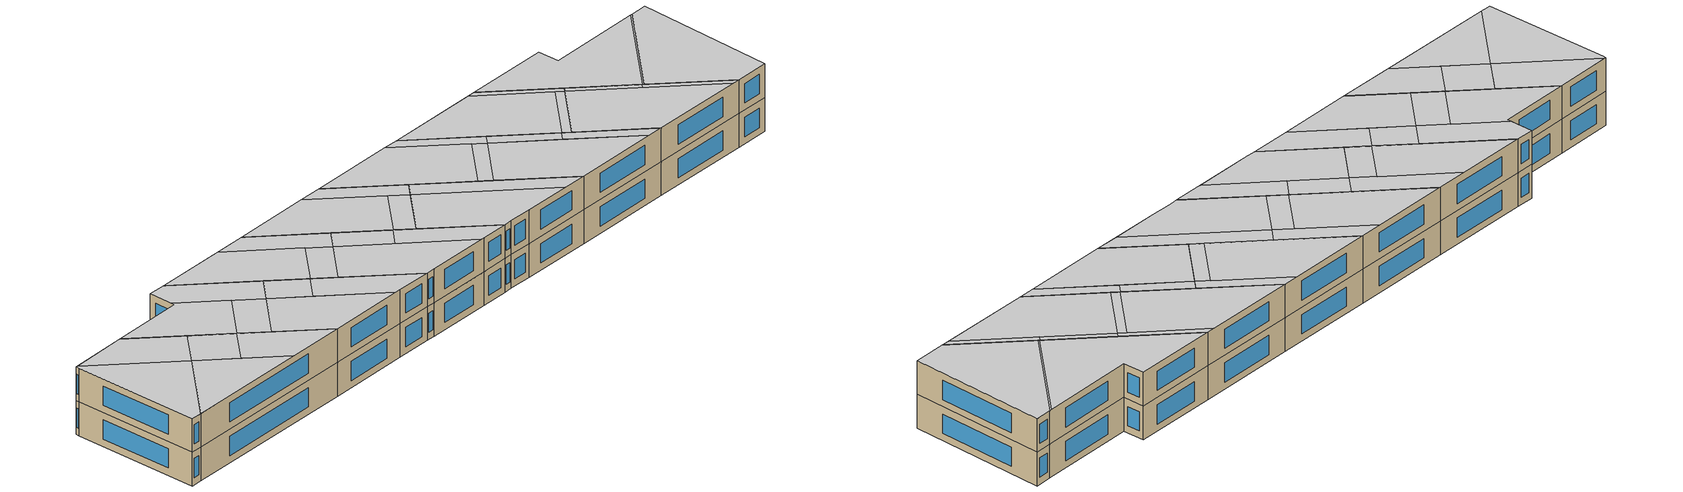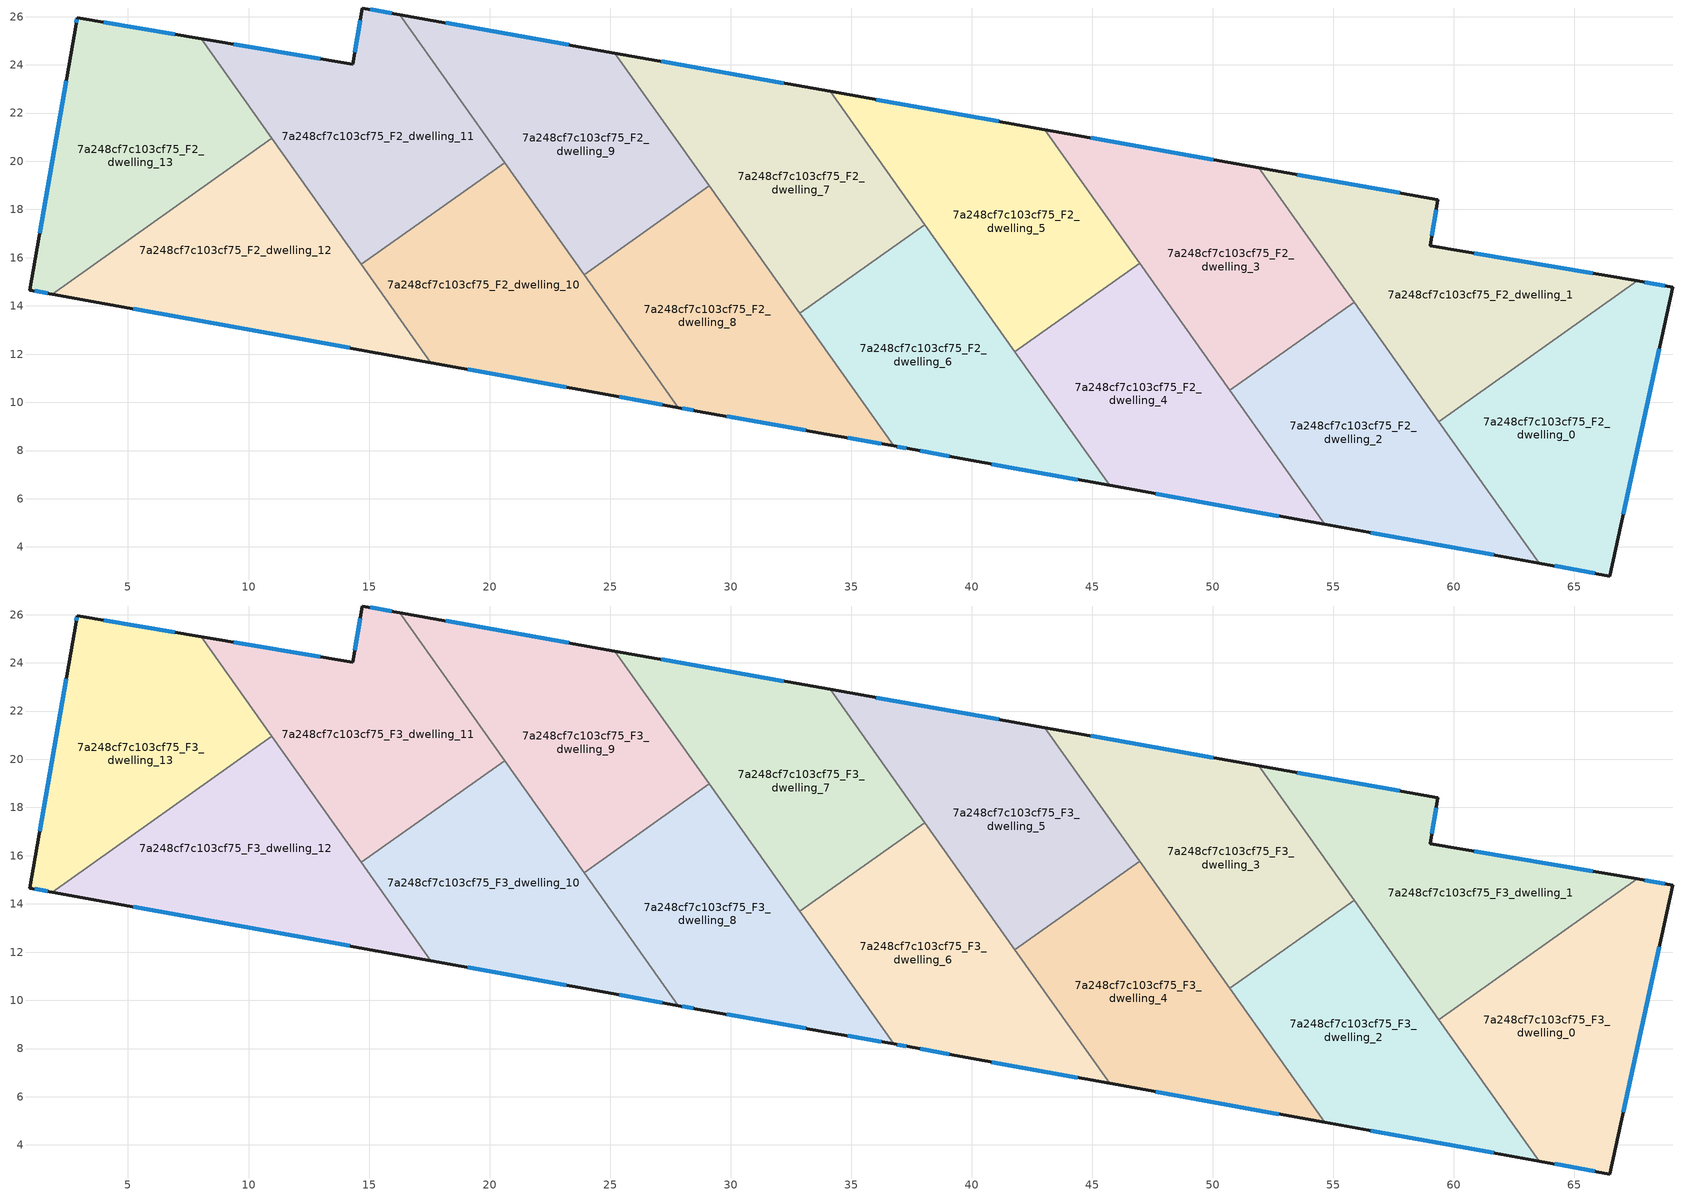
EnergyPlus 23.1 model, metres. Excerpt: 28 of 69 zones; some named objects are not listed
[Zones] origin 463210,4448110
7a248cf7c103cf75_F2_dwelling_0
 floor to 7a248cf7c103cf75_F1_dwelling_0 (EU_floor_Construction): 69.07,14.78 66.47,2.8 63.55,3.33 59.38,9.2 67.6,15.03 z6
 wall outside (EU_wall_Construction): 63.55,3.33 66.47,2.8 69.07,14.78 67.6,15.03 z6:9
 wall to 7a248cf7c103cf75_F2_dwelling_1 (EU_wall_Construction): 67.6,15.03 59.38,9.2 z6:9
 wall to 7a248cf7c103cf75_F2_dwelling_2 (EU_wall_Construction): 59.38,9.2 63.55,3.33 z6:9
 window (EU_Window_Construction): 68.75,14.84 67.91,14.98 / 67.03,5.36 68.51,12.22 / 64.18,3.21 65.85,2.91 z6.64:8.36
7a248cf7c103cf75_F2_dwelling_1
 floor to 7a248cf7c103cf75_F1_dwelling_1 (EU_floor_Construction): 67.6,15.03 59.38,9.2 51.91,19.73 59.34,18.4 59.01,16.5 z6
 wall outside (EU_wall_Construction): 67.6,15.03 59.01,16.5 59.34,18.4 51.91,19.73 z6:9
 wall to 7a248cf7c103cf75_F2_dwelling_3 (EU_wall_Construction): 51.91,19.73 55.87,14.16 z6:9
 wall to 7a248cf7c103cf75_F2_dwelling_2 (EU_wall_Construction): 55.87,14.16 59.38,9.2 z6:9
 window (EU_Window_Construction): 59.08,16.91 59.27,18 / 65.76,15.35 60.85,16.18 / 57.75,18.69 53.5,19.44 z6.64:8.36
7a248cf7c103cf75_F2_dwelling_10
 floor to 7a248cf7c103cf75_F1_dwelling_10 (EU_floor_Construction): 20.62,19.94 27.83,9.79 24.7,10.36 17.56,11.65 14.67,15.72 z6
 wall outside (EU_wall_Construction): 17.56,11.65 24.7,10.36 27.83,9.79 z6:9
 wall to 7a248cf7c103cf75_F2_dwelling_11 (EU_wall_Construction): 20.62,19.94 14.67,15.72 z6:9
 wall to 7a248cf7c103cf75_F2_dwelling_8 (EU_wall_Construction): 27.83,9.79 23.92,15.29 z6:9
 wall to 7a248cf7c103cf75_F2_dwelling_12 (EU_wall_Construction): 14.67,15.72 17.56,11.65 z6:9
 wall to 7a248cf7c103cf75_F2_dwelling_9 (EU_wall_Construction): 23.92,15.29 20.62,19.94 z6:9
 window (EU_Window_Construction): 25.37,10.24 27.16,9.91 / 19.09,11.37 23.17,10.64 z6.64:8.36
7a248cf7c103cf75_F2_dwelling_11
 floor to 7a248cf7c103cf75_F1_dwelling_11 (EU_floor_Construction): 16.27,26.08 20.62,19.94 14.67,15.72 8.04,25.08 14.32,24.02 14.72,26.36 z6
 wall outside (EU_wall_Construction): 16.27,26.08 14.72,26.36 14.32,24.02 8.04,25.08 z6:9
 wall to 7a248cf7c103cf75_F2_dwelling_9 (EU_wall_Construction): 20.62,19.94 16.27,26.08 z6:9
 wall to 7a248cf7c103cf75_F2_dwelling_13 (EU_wall_Construction): 8.04,25.08 10.97,20.95 z6:9
 wall to 7a248cf7c103cf75_F2_dwelling_12 (EU_wall_Construction): 10.97,20.95 14.67,15.72 z6:9
 window (EU_Window_Construction): 14.64,25.86 14.41,24.52 / 15.94,26.14 15.05,26.3 / 12.97,24.25 9.38,24.85 z6.64:8.36
7a248cf7c103cf75_F2_dwelling_12
 floor to 7a248cf7c103cf75_F1_dwelling_12 (EU_floor_Construction): 10.97,20.95 17.56,11.65 1.86,14.49 z6
 wall outside (EU_wall_Construction): 1.86,14.49 17.56,11.65 z6:9
 wall to 7a248cf7c103cf75_F2_dwelling_13 (EU_wall_Construction): 10.97,20.95 1.86,14.49 z6:9
 window (EU_Window_Construction): 5.23,13.88 14.2,12.26 z6.64:8.36
7a248cf7c103cf75_F2_dwelling_13
 floor to 7a248cf7c103cf75_F1_dwelling_13 (EU_floor_Construction): 8.04,25.08 10.97,20.95 1.86,14.49 0.93,14.66 2.84,25.7 2.89,25.95 z6
 wall outside (EU_wall_Construction): 8.04,25.08 2.89,25.95 2.84,25.7 0.93,14.66 1.86,14.49 z6:9
 window (EU_Window_Construction): 1.13,14.62 1.66,14.53 / 2.44,23.33 1.34,17.02 / 2.88,25.9 2.85,25.75 / 6.93,25.27 3.99,25.76 z6.64:8.36
7a248cf7c103cf75_F2_dwelling_2
 floor to 7a248cf7c103cf75_F1_dwelling_2 (EU_floor_Construction): 55.87,14.16 63.55,3.33 54.64,4.94 50.7,10.49 z6
 wall outside (EU_wall_Construction): 54.64,4.94 63.55,3.33 z6:9
 wall to 7a248cf7c103cf75_F2_dwelling_3 (EU_wall_Construction): 55.87,14.16 50.7,10.49 z6:9
 wall to 7a248cf7c103cf75_F2_dwelling_4 (EU_wall_Construction): 50.7,10.49 54.64,4.94 z6:9
 window (EU_Window_Construction): 56.55,4.59 61.64,3.67 z6.64:8.36
7a248cf7c103cf75_F2_dwelling_3
 floor to 7a248cf7c103cf75_F1_dwelling_3 (EU_floor_Construction): 51.91,19.73 55.87,14.16 50.7,10.49 43.03,21.31 z6
 wall outside (EU_wall_Construction): 51.91,19.73 43.03,21.31 z6:9
 wall to 7a248cf7c103cf75_F2_dwelling_5 (EU_wall_Construction): 43.03,21.31 46.96,15.76 z6:9
 wall to 7a248cf7c103cf75_F2_dwelling_4 (EU_wall_Construction): 46.96,15.76 50.7,10.49 z6:9
 window (EU_Window_Construction): 50.01,20.07 44.93,20.97 z6.64:8.36
7a248cf7c103cf75_F2_dwelling_4
 floor to 7a248cf7c103cf75_F1_dwelling_4 (EU_floor_Construction): 46.96,15.76 54.64,4.94 45.72,6.55 41.79,12.09 z6
 wall outside (EU_wall_Construction): 45.72,6.55 54.64,4.94 z6:9
 wall to 7a248cf7c103cf75_F2_dwelling_5 (EU_wall_Construction): 46.96,15.76 41.79,12.09 z6:9
 wall to 7a248cf7c103cf75_F2_dwelling_6 (EU_wall_Construction): 41.79,12.09 45.72,6.55 z6:9
 window (EU_Window_Construction): 47.63,6.21 52.73,5.29 z6.64:8.36
7a248cf7c103cf75_F2_dwelling_5
 floor to 7a248cf7c103cf75_F1_dwelling_5 (EU_floor_Construction): 43.03,21.31 46.96,15.76 41.79,12.09 34.12,22.9 z6
 wall outside (EU_wall_Construction): 43.03,21.31 34.12,22.9 z6:9
 wall to 7a248cf7c103cf75_F2_dwelling_7 (EU_wall_Construction): 34.12,22.9 38.04,17.37 z6:9
 wall to 7a248cf7c103cf75_F2_dwelling_6 (EU_wall_Construction): 38.04,17.37 41.79,12.09 z6:9
 window (EU_Window_Construction): 41.12,21.65 36.03,22.56 z6.64:8.36
7a248cf7c103cf75_F2_dwelling_6
 floor to 7a248cf7c103cf75_F1_dwelling_6 (EU_floor_Construction): 38.04,17.37 45.72,6.55 39.51,7.68 37.42,8.08 36.76,8.19 32.86,13.69 z6
 wall outside (EU_wall_Construction): 36.76,8.19 37.42,8.08 39.51,7.68 45.72,6.55 z6:9
 wall to 7a248cf7c103cf75_F2_dwelling_7 (EU_wall_Construction): 38.04,17.37 32.86,13.69 z6:9
 wall to 7a248cf7c103cf75_F2_dwelling_8 (EU_wall_Construction): 32.86,13.69 36.76,8.19 z6:9
 window (EU_Window_Construction): 40.84,7.44 44.39,6.8 / 37.87,7.99 39.06,7.76 / 36.9,8.17 37.28,8.1 z6.64:8.36
7a248cf7c103cf75_F2_dwelling_7
 floor to 7a248cf7c103cf75_F1_dwelling_7 (EU_floor_Construction): 34.12,22.9 38.04,17.37 32.86,13.69 25.2,24.49 z6
 wall outside (EU_wall_Construction): 34.12,22.9 25.2,24.49 z6:9
 wall to 7a248cf7c103cf75_F2_dwelling_9 (EU_wall_Construction): 25.2,24.49 29.11,18.98 z6:9
 wall to 7a248cf7c103cf75_F2_dwelling_8 (EU_wall_Construction): 29.11,18.97 32.86,13.69 z6:9
 window (EU_Window_Construction): 32.21,23.24 27.11,24.15 z6.64:8.36
7a248cf7c103cf75_F2_dwelling_8
 floor to 7a248cf7c103cf75_F1_dwelling_8 (EU_floor_Construction): 29.11,18.97 36.76,8.19 34.34,8.61 28.61,9.64 27.83,9.79 23.92,15.29 z6
 wall outside (EU_wall_Construction): 27.83,9.79 28.61,9.64 34.34,8.61 36.76,8.19 z6:9
 wall to 7a248cf7c103cf75_F2_dwelling_9 (EU_wall_Construction): 29.11,18.97 23.92,15.29 z6:9
 window (EU_Window_Construction): 34.86,8.52 36.24,8.28 / 29.84,9.42 33.11,8.83 / 28,9.75 28.45,9.67 z6.64:8.36
7a248cf7c103cf75_F2_dwelling_9
 floor to 7a248cf7c103cf75_F1_dwelling_9 (EU_floor_Construction): 25.2,24.49 29.11,18.97 23.92,15.29 16.27,26.08 z6
 wall outside (EU_wall_Construction): 25.2,24.49 16.27,26.08 z6:9
 window (EU_Window_Construction): 23.29,24.83 18.18,25.74 z6.64:8.36
7a248cf7c103cf75_F3_dwelling_0
 floor to 7a248cf7c103cf75_F2_dwelling_0 (EU_floor_Construction): 69.07,14.78 66.47,2.8 63.55,3.33 59.38,9.2 67.6,15.03 z9
 wall outside (EU_wall_Construction): 63.55,3.33 66.47,2.8 69.07,14.78 67.6,15.03 z9:12
 wall to 7a248cf7c103cf75_F3_dwelling_1 (EU_wall_Construction): 67.6,15.03 59.38,9.2 z9:12
 wall to 7a248cf7c103cf75_F3_dwelling_2 (EU_wall_Construction): 59.38,9.2 63.55,3.33 z9:12
 window (EU_Window_Construction): 68.75,14.84 67.91,14.98 / 67.03,5.36 68.51,12.22 / 64.18,3.21 65.85,2.91 z9.64:11.36
 ceiling to 7a248cf7c103cf75_F4_dwelling_0 (EU_floor_Construction): 66.47,2.8 69.07,14.78 67.6,15.03 59.38,9.2 63.55,3.33 z12
7a248cf7c103cf75_F3_dwelling_1
 floor to 7a248cf7c103cf75_F2_dwelling_1 (EU_floor_Construction): 67.6,15.03 59.38,9.2 51.91,19.73 59.34,18.4 59.01,16.5 z9
 wall outside (EU_wall_Construction): 67.6,15.03 59.01,16.5 59.34,18.4 51.91,19.73 z9:12
 wall to 7a248cf7c103cf75_F3_dwelling_3 (EU_wall_Construction): 51.91,19.73 55.87,14.16 z9:12
 wall to 7a248cf7c103cf75_F3_dwelling_2 (EU_wall_Construction): 55.87,14.16 59.38,9.2 z9:12
 window (EU_Window_Construction): 59.08,16.91 59.27,18 / 65.76,15.35 60.85,16.18 / 57.75,18.69 53.5,19.44 z9.64:11.36
 ceiling to 7a248cf7c103cf75_F4_dwelling_1 (EU_floor_Construction): 67.4,15.07 59.01,16.5 59.34,18.4 51.91,19.73 59.3,9.32 z12
 ceiling to 7a248cf7c103cf75_F4_dwelling_0 (EU_floor_Construction): 67.6,15.03 67.4,15.07 59.3,9.32 59.38,9.2 z12
7a248cf7c103cf75_F3_dwelling_10
 floor to 7a248cf7c103cf75_F2_dwelling_10 (EU_floor_Construction): 20.62,19.94 27.83,9.79 24.7,10.36 17.56,11.65 14.67,15.72 z9
 wall outside (EU_wall_Construction): 17.56,11.65 24.7,10.36 27.83,9.79 z9:12
 wall to 7a248cf7c103cf75_F3_dwelling_11 (EU_wall_Construction): 20.62,19.94 14.67,15.72 z9:12
 wall to 7a248cf7c103cf75_F3_dwelling_8 (EU_wall_Construction): 27.83,9.79 23.92,15.29 z9:12
 wall to 7a248cf7c103cf75_F3_dwelling_12 (EU_wall_Construction): 14.67,15.72 17.56,11.65 z9:12
 wall to 7a248cf7c103cf75_F3_dwelling_9 (EU_wall_Construction): 23.92,15.29 20.62,19.94 z9:12
 window (EU_Window_Construction): 25.37,10.24 27.16,9.91 / 19.09,11.37 23.17,10.64 z9.64:11.36
 ceiling to 7a248cf7c103cf75_F4_dwelling_10 (EU_floor_Construction): 24.22,10.45 18.54,18.46 14.67,15.72 17.56,11.65 z12
 ceiling to 7a248cf7c103cf75_F4_dwelling_8 (EU_floor_Construction): 27.83,9.79 22.68,17.04 20.6,15.56 24.22,10.45 24.7,10.36 z12
 ceiling to 7a248cf7c103cf75_F4_dwelling_9 (EU_floor_Construction): 22.68,17.04 20.62,19.94 18.54,18.46 20.6,15.56 z12
7a248cf7c103cf75_F3_dwelling_11
 floor to 7a248cf7c103cf75_F2_dwelling_11 (EU_floor_Construction): 16.27,26.08 20.62,19.94 14.67,15.72 8.04,25.08 14.32,24.02 14.72,26.36 z9
 wall outside (EU_wall_Construction): 16.27,26.08 14.72,26.36 14.32,24.02 8.04,25.08 z9:12
 wall to 7a248cf7c103cf75_F3_dwelling_9 (EU_wall_Construction): 20.62,19.94 16.27,26.08 z9:12
 wall to 7a248cf7c103cf75_F3_dwelling_13 (EU_wall_Construction): 8.04,25.08 10.97,20.95 z9:12
 wall to 7a248cf7c103cf75_F3_dwelling_12 (EU_wall_Construction): 10.97,20.95 14.67,15.72 z9:12
 window (EU_Window_Construction): 14.64,25.86 14.41,24.52 / 15.94,26.14 15.05,26.3 / 12.97,24.25 9.38,24.85 z9.64:11.36
 ceiling to 7a248cf7c103cf75_F4_dwelling_11 (EU_floor_Construction): 17,20.63 14.37,24.33 14.32,24.02 8.04,25.08 13.14,17.89 z12
 ceiling to 7a248cf7c103cf75_F4_dwelling_9 (EU_floor_Construction): 20.62,19.94 16.27,26.08 14.72,26.36 14.37,24.33 18.54,18.46 z12
 ceiling to 7a248cf7c103cf75_F4_dwelling_10 (EU_floor_Construction): 18.54,18.46 17,20.63 13.14,17.89 14.67,15.72 z12
7a248cf7c103cf75_F3_dwelling_12
 floor to 7a248cf7c103cf75_F2_dwelling_12 (EU_floor_Construction): 10.97,20.95 17.56,11.65 1.86,14.49 z9
 wall outside (EU_wall_Construction): 1.86,14.49 17.56,11.65 z9:12
 wall to 7a248cf7c103cf75_F3_dwelling_13 (EU_wall_Construction): 10.97,20.95 1.86,14.49 z9:12
 window (EU_Window_Construction): 5.23,13.88 14.2,12.26 z9.64:11.36
 ceiling to 7a248cf7c103cf75_F4_dwelling_10 (EU_floor_Construction): 17.56,11.65 13.14,17.89 10.22,15.82 12.53,12.56 z12
 ceiling to 7a248cf7c103cf75_F4_dwelling_11 (EU_floor_Construction): 13.14,17.89 10.97,20.95 8.05,18.88 10.22,15.82 z12
 ceiling adiabatic (EU_roof_Construction): 12.53,12.56 8.05,18.88 1.86,14.49 z12
7a248cf7c103cf75_F3_dwelling_13
 floor to 7a248cf7c103cf75_F2_dwelling_13 (EU_floor_Construction): 8.04,25.08 10.97,20.95 1.86,14.49 0.93,14.66 2.84,25.7 2.89,25.95 z9
 wall outside (EU_wall_Construction): 8.04,25.08 2.89,25.95 2.84,25.7 0.93,14.66 1.86,14.49 z9:12
 window (EU_Window_Construction): 1.13,14.62 1.66,14.53 / 2.44,23.33 1.34,17.02 / 2.88,25.9 2.85,25.75 / 6.93,25.27 3.99,25.76 z9.64:11.36
 ceiling to 7a248cf7c103cf75_F4_dwelling_12 (EU_floor_Construction): 8.05,18.88 3.06,25.92 2.89,25.95 2.84,25.7 0.93,14.66 1.86,14.49 z12
 ceiling to 7a248cf7c103cf75_F4_dwelling_11 (EU_floor_Construction): 10.97,20.95 8.04,25.08 3.06,25.92 8.05,18.88 z12
7a248cf7c103cf75_F3_dwelling_2
 floor to 7a248cf7c103cf75_F2_dwelling_2 (EU_floor_Construction): 55.87,14.16 63.55,3.33 54.64,4.94 50.7,10.49 z9
 wall outside (EU_wall_Construction): 54.64,4.94 63.55,3.33 z9:12
 wall to 7a248cf7c103cf75_F3_dwelling_3 (EU_wall_Construction): 55.87,14.16 50.7,10.49 z9:12
 wall to 7a248cf7c103cf75_F3_dwelling_4 (EU_wall_Construction): 50.7,10.49 54.64,4.94 z9:12
 window (EU_Window_Construction): 56.55,4.59 61.64,3.67 z9.64:11.36
 ceiling adiabatic (EU_roof_Construction): 62.87,3.45 55.47,13.88 50.7,10.49 54.64,4.94 z12
 ceiling to 7a248cf7c103cf75_F4_dwelling_0 (EU_floor_Construction): 63.55,3.33 59.3,9.32 58.9,9.04 62.87,3.45 z12
 ceiling to 7a248cf7c103cf75_F4_dwelling_1 (EU_floor_Construction): 59.3,9.32 55.87,14.16 55.47,13.88 58.9,9.04 z12
7a248cf7c103cf75_F3_dwelling_3
 floor to 7a248cf7c103cf75_F2_dwelling_3 (EU_floor_Construction): 51.91,19.73 55.87,14.16 50.7,10.49 43.03,21.31 z9
 wall outside (EU_wall_Construction): 51.91,19.73 43.03,21.31 z9:12
 wall to 7a248cf7c103cf75_F3_dwelling_5 (EU_wall_Construction): 43.03,21.31 46.96,15.76 z9:12
 wall to 7a248cf7c103cf75_F3_dwelling_4 (EU_wall_Construction): 46.96,15.76 50.7,10.49 z9:12
 window (EU_Window_Construction): 50.01,20.07 44.93,20.97 z9.64:11.36
 ceiling to 7a248cf7c103cf75_F4_dwelling_3 (EU_floor_Construction): 55.04,14.48 51.23,19.85 43.03,21.31 50.27,11.1 z12
 ceiling to 7a248cf7c103cf75_F4_dwelling_1 (EU_floor_Construction): 55.87,14.16 51.91,19.73 51.23,19.85 55.47,13.88 z12
 ceiling to 7a248cf7c103cf75_F4_dwelling_2 (EU_floor_Construction): 55.47,13.88 55.04,14.48 50.27,11.1 50.7,10.49 z12
7a248cf7c103cf75_F3_dwelling_4
 floor to 7a248cf7c103cf75_F2_dwelling_4 (EU_floor_Construction): 46.96,15.76 54.64,4.94 45.72,6.55 41.79,12.09 z9
 wall outside (EU_wall_Construction): 45.72,6.55 54.64,4.94 z9:12
 wall to 7a248cf7c103cf75_F3_dwelling_5 (EU_wall_Construction): 46.96,15.76 41.79,12.09 z9:12
 wall to 7a248cf7c103cf75_F3_dwelling_6 (EU_wall_Construction): 41.79,12.09 45.72,6.55 z9:12
 window (EU_Window_Construction): 47.63,6.21 52.73,5.29 z9.64:11.36
 ceiling to 7a248cf7c103cf75_F4_dwelling_2 (EU_floor_Construction): 54.64,4.94 50.27,11.1 49.47,10.54 53.27,5.19 z12
 ceiling adiabatic (EU_roof_Construction): 53.27,5.19 46.17,15.2 41.79,12.09 45.72,6.55 z12
 ceiling to 7a248cf7c103cf75_F4_dwelling_3 (EU_floor_Construction): 50.27,11.1 46.96,15.76 46.17,15.2 49.47,10.54 z12
7a248cf7c103cf75_F3_dwelling_5
 floor to 7a248cf7c103cf75_F2_dwelling_5 (EU_floor_Construction): 43.03,21.31 46.96,15.76 41.79,12.09 34.12,22.9 z9
 wall outside (EU_wall_Construction): 43.03,21.31 34.12,22.9 z9:12
 wall to 7a248cf7c103cf75_F3_dwelling_7 (EU_wall_Construction): 34.12,22.9 38.04,17.37 z9:12
 wall to 7a248cf7c103cf75_F3_dwelling_6 (EU_wall_Construction): 38.04,17.37 41.79,12.09 z9:12
 window (EU_Window_Construction): 41.12,21.65 36.03,22.56 z9.64:11.36
 ceiling to 7a248cf7c103cf75_F4_dwelling_5 (EU_floor_Construction): 45.45,16.21 41.66,21.56 34.12,22.9 41.07,13.11 z12
 ceiling to 7a248cf7c103cf75_F4_dwelling_3 (EU_floor_Construction): 46.96,15.76 43.03,21.31 41.66,21.56 46.17,15.2 z12
 ceiling adiabatic (EU_roof_Construction): 46.17,15.2 45.45,16.21 41.07,13.11 41.79,12.09 z12
7a248cf7c103cf75_F3_dwelling_6
 floor to 7a248cf7c103cf75_F2_dwelling_6 (EU_floor_Construction): 38.04,17.37 45.72,6.55 39.51,7.68 37.42,8.08 36.76,8.19 32.86,13.69 z9
 wall outside (EU_wall_Construction): 36.76,8.19 37.42,8.08 39.51,7.68 45.72,6.55 z9:12
 wall to 7a248cf7c103cf75_F3_dwelling_7 (EU_wall_Construction): 38.04,17.37 32.86,13.69 z9:12
 wall to 7a248cf7c103cf75_F3_dwelling_8 (EU_wall_Construction): 32.86,13.69 36.76,8.19 z9:12
 window (EU_Window_Construction): 40.84,7.44 44.39,6.8 / 37.87,7.99 39.06,7.76 / 36.9,8.17 37.28,8.1 z9.64:11.36
 ceiling to 7a248cf7c103cf75_F4_dwelling_6 (EU_floor_Construction): 43.66,6.93 36.85,16.52 32.86,13.69 36.76,8.19 37.42,8.08 39.51,7.68 z12
 ceiling adiabatic (EU_roof_Construction): 45.72,6.55 38.04,17.37 36.85,16.52 43.66,6.93 z12
7a248cf7c103cf75_F3_dwelling_7
 floor to 7a248cf7c103cf75_F2_dwelling_7 (EU_floor_Construction): 34.12,22.9 38.04,17.37 32.86,13.69 25.2,24.49 z9
 wall outside (EU_wall_Construction): 34.12,22.9 25.2,24.49 z9:12
 wall to 7a248cf7c103cf75_F3_dwelling_9 (EU_wall_Construction): 25.2,24.49 29.11,18.98 z9:12
 wall to 7a248cf7c103cf75_F3_dwelling_8 (EU_wall_Construction): 29.11,18.97 32.86,13.69 z9:12
 window (EU_Window_Construction): 32.21,23.24 27.11,24.15 z9.64:11.36
 ceiling to 7a248cf7c103cf75_F4_dwelling_7 (EU_floor_Construction): 35.84,17.95 32.07,23.27 25.2,24.49 31.85,15.12 z12
 ceiling to 7a248cf7c103cf75_F4_dwelling_5 (EU_floor_Construction): 38.04,17.37 34.12,22.9 32.07,23.27 36.85,16.52 z12
 ceiling to 7a248cf7c103cf75_F4_dwelling_6 (EU_floor_Construction): 36.85,16.52 35.84,17.95 31.85,15.12 32.86,13.69 z12
7a248cf7c103cf75_F3_dwelling_8
 floor to 7a248cf7c103cf75_F2_dwelling_8 (EU_floor_Construction): 29.11,18.97 36.76,8.19 34.34,8.61 28.61,9.64 27.83,9.79 23.92,15.29 z9
 wall outside (EU_wall_Construction): 27.83,9.79 28.61,9.64 34.34,8.61 36.76,8.19 z9:12
 wall to 7a248cf7c103cf75_F3_dwelling_9 (EU_wall_Construction): 29.11,18.97 23.92,15.29 z9:12
 window (EU_Window_Construction): 34.86,8.52 36.24,8.28 / 29.84,9.42 33.11,8.83 / 28,9.75 28.45,9.67 z9.64:11.36
 ceiling to 7a248cf7c103cf75_F4_dwelling_8 (EU_floor_Construction): 34.02,8.67 27.52,17.84 23.92,15.29 27.83,9.79 28.61,9.64 z12
 ceiling to 7a248cf7c103cf75_F4_dwelling_6 (EU_floor_Construction): 36.76,8.19 31.85,15.12 30.25,13.98 34.02,8.67 34.34,8.61 z12
 ceiling to 7a248cf7c103cf75_F4_dwelling_7 (EU_floor_Construction): 31.85,15.12 29.11,18.97 27.52,17.84 30.25,13.98 z12
7a248cf7c103cf75_F3_dwelling_9
 floor to 7a248cf7c103cf75_F2_dwelling_9 (EU_floor_Construction): 25.2,24.49 29.11,18.97 23.92,15.29 16.27,26.08 z9
 wall outside (EU_wall_Construction): 25.2,24.49 16.27,26.08 z9:12
 window (EU_Window_Construction): 23.29,24.83 18.18,25.74 z9.64:11.36
 ceiling to 7a248cf7c103cf75_F4_dwelling_9 (EU_floor_Construction): 26.28,19.59 22.45,24.98 16.27,26.08 22.68,17.04 z12
 ceiling to 7a248cf7c103cf75_F4_dwelling_7 (EU_floor_Construction): 29.11,18.97 25.2,24.49 22.45,24.98 27.52,17.84 z12
 ceiling to 7a248cf7c103cf75_F4_dwelling_8 (EU_floor_Construction): 27.52,17.84 26.27,19.59 22.68,17.04 23.92,15.29 z12
[Building]
EU S2 Campaign: North Axis=0; Terrain=City; Solar Distribution=FullExterior
[Site:Location]
Yerevan-Zvartnots.Intl.AP: Latitude=40.15; Longitude=44.383; Time Zone=4; Elevation=854
[SizingPeriod:WeatherFileDays]
AnnualSizingPeriod: Begin Month=1; Begin Day of Month=1; End Month=12; End Day of Month=31; Day of Week for Start Day=Monday; Use Weather File Daylight Saving Period=No; Use Weather File Rain and Snow Indicators=No
[MATERIAL]
EU_InternalMass_Material: Roughness=MediumRough; Thickness=0.1; Conductivity=1; Density=1800; Specific Heat=900; Thermal Absorptance=0.9; Solar Absorptance=0.7; Visible Absorptance=0.7
[MATERIAL:NOMASS] Roughness=MediumRough; Thermal Absorptance=0.9; Solar Absorptance=0.7; Visible Absorptance=0.7
Name | Thermal Resistance
EU_wall_NoMass | 1.05043
EU_roof_NoMass | 1.45357
EU_floor_NoMass | 0.478065
[WINDOWMATERIAL:SIMPLEGLAZINGSYSTEM]
EU_Window_SimpleGlazing: UFactor=2.5566; Solar Heat Gain Coefficient=0.75; Visible Transmittance=0.75
[CONSTRUCTION]
EU_wall_Construction: EU_wall_NoMass
EU_roof_Construction: EU_roof_NoMass
EU_floor_Construction: EU_floor_NoMass
EU_Window_Construction: EU_Window_SimpleGlazing
EU_InternalMass_Construction: EU_InternalMass_Material
[ZONE] Type=1; Multiplier=1; Ceiling Height=autocalculate; Floor Area=autocalculate; Part of Total Floor Area=Yes
Name | Volume
7a248cf7c103cf75_F2_dwelling_0; 7a248cf7c103cf75_F3_dwelling_0 | 190.877
7a248cf7c103cf75_F2_dwelling_1; 7a248cf7c103cf75_F3_dwelling_1 | 190.873
7a248cf7c103cf75_F2_dwelling_10; 7a248cf7c103cf75_F3_dwelling_10; 7a248cf7c103cf75_F2_dwelling_3; 7a248cf7c103cf75_F3_dwelling_3 | 190.831
7a248cf7c103cf75_F2_dwelling_11; 7a248cf7c103cf75_F3_dwelling_11 | 190.856
7a248cf7c103cf75_F2_dwelling_12; 7a248cf7c103cf75_F3_dwelling_12 | 190.879
7a248cf7c103cf75_F2_dwelling_13; 7a248cf7c103cf75_F3_dwelling_13 | 190.842
7a248cf7c103cf75_F2_dwelling_2; 7a248cf7c103cf75_F3_dwelling_2 | 190.843
7a248cf7c103cf75_F2_dwelling_4; 7a248cf7c103cf75_F3_dwelling_4 | 190.86
7a248cf7c103cf75_F2_dwelling_5; 7a248cf7c103cf75_F3_dwelling_5 | 190.867
7a248cf7c103cf75_F2_dwelling_6; 7a248cf7c103cf75_F3_dwelling_6 | 190.872
7a248cf7c103cf75_F2_dwelling_7; 7a248cf7c103cf75_F3_dwelling_7 | 190.839
7a248cf7c103cf75_F2_dwelling_8; 7a248cf7c103cf75_F3_dwelling_8 | 190.834
7a248cf7c103cf75_F2_dwelling_9; 7a248cf7c103cf75_F3_dwelling_9 | 190.829
[INTERNALMASS] Construction=EU_InternalMass_Construction
Name | Zone or ZoneList | Surface Area
7a248cf7c103cf75_F2_dwelling_0_EU_InternalMass | 7a248cf7c103cf75_F2_dwelling_0 | 63.6238
7a248cf7c103cf75_F2_dwelling_1_EU_InternalMass | 7a248cf7c103cf75_F2_dwelling_1 | 63.6247
7a248cf7c103cf75_F2_dwelling_2_EU_InternalMass | 7a248cf7c103cf75_F2_dwelling_2 | 63.6141
7a248cf7c103cf75_F2_dwelling_3_EU_InternalMass | 7a248cf7c103cf75_F2_dwelling_3 | 63.6099
7a248cf7c103cf75_F2_dwelling_4_EU_InternalMass | 7a248cf7c103cf75_F2_dwelling_4 | 63.6183
7a248cf7c103cf75_F2_dwelling_5_EU_InternalMass | 7a248cf7c103cf75_F2_dwelling_5 | 63.622
7a248cf7c103cf75_F2_dwelling_6_EU_InternalMass | 7a248cf7c103cf75_F2_dwelling_6 | 63.624
7a248cf7c103cf75_F2_dwelling_7_EU_InternalMass | 7a248cf7c103cf75_F2_dwelling_7 | 63.6132
7a248cf7c103cf75_F2_dwelling_8_EU_InternalMass | 7a248cf7c103cf75_F2_dwelling_8 | 63.6106
7a248cf7c103cf75_F2_dwelling_9_EU_InternalMass | 7a248cf7c103cf75_F2_dwelling_9 | 63.6087
7a248cf7c103cf75_F2_dwelling_10_EU_InternalMass | 7a248cf7c103cf75_F2_dwelling_10 | 63.6091
7a248cf7c103cf75_F2_dwelling_11_EU_InternalMass | 7a248cf7c103cf75_F2_dwelling_11 | 63.6194
7a248cf7c103cf75_F2_dwelling_12_EU_InternalMass | 7a248cf7c103cf75_F2_dwelling_12 | 63.6241
7a248cf7c103cf75_F2_dwelling_13_EU_InternalMass | 7a248cf7c103cf75_F2_dwelling_13 | 63.6142
7a248cf7c103cf75_F3_dwelling_0_EU_InternalMass | 7a248cf7c103cf75_F3_dwelling_0 | 63.6238
7a248cf7c103cf75_F3_dwelling_1_EU_InternalMass | 7a248cf7c103cf75_F3_dwelling_1 | 63.6247
7a248cf7c103cf75_F3_dwelling_2_EU_InternalMass | 7a248cf7c103cf75_F3_dwelling_2 | 63.6141
7a248cf7c103cf75_F3_dwelling_3_EU_InternalMass | 7a248cf7c103cf75_F3_dwelling_3 | 63.6099
7a248cf7c103cf75_F3_dwelling_4_EU_InternalMass | 7a248cf7c103cf75_F3_dwelling_4 | 63.6183
7a248cf7c103cf75_F3_dwelling_5_EU_InternalMass | 7a248cf7c103cf75_F3_dwelling_5 | 63.622
7a248cf7c103cf75_F3_dwelling_6_EU_InternalMass | 7a248cf7c103cf75_F3_dwelling_6 | 63.624
7a248cf7c103cf75_F3_dwelling_7_EU_InternalMass | 7a248cf7c103cf75_F3_dwelling_7 | 63.6132
7a248cf7c103cf75_F3_dwelling_8_EU_InternalMass | 7a248cf7c103cf75_F3_dwelling_8 | 63.6106
7a248cf7c103cf75_F3_dwelling_9_EU_InternalMass | 7a248cf7c103cf75_F3_dwelling_9 | 63.6087
7a248cf7c103cf75_F3_dwelling_10_EU_InternalMass | 7a248cf7c103cf75_F3_dwelling_10 | 63.6091
7a248cf7c103cf75_F3_dwelling_11_EU_InternalMass | 7a248cf7c103cf75_F3_dwelling_11 | 63.6194
7a248cf7c103cf75_F3_dwelling_12_EU_InternalMass | 7a248cf7c103cf75_F3_dwelling_12 | 63.6241
7a248cf7c103cf75_F3_dwelling_13_EU_InternalMass | 7a248cf7c103cf75_F3_dwelling_13 | 63.6142
[OTHEREQUIPMENT] Fuel Type=Electricity; Design Level Calculation Method=Watts/Area; Power per Zone Floor Area=1; Fraction Latent=0; Fraction Radiant=0; Fraction Lost=0; Carbon Dioxide Generation Rate=0; EndUse Subcategory=EU_Step8_InternalGains
Name | Zone or ZoneList or Space or SpaceList | Schedule
EU_Step8_InternalGain_7a248cf7c103cf75_F2_dwelling_0_f000 | 7a248cf7c103cf75_F2_dwelling_0 | EU_Step8_GainSchedule_7a248cf7c103cf75_F2_dwelling_0_f000
EU_Step8_InternalGain_7a248cf7c103cf75_F2_dwelling_1_f000 | 7a248cf7c103cf75_F2_dwelling_1 | EU_Step8_GainSchedule_7a248cf7c103cf75_F2_dwelling_1_f000
EU_Step8_InternalGain_7a248cf7c103cf75_F2_dwelling_2_f000 | 7a248cf7c103cf75_F2_dwelling_2 | EU_Step8_GainSchedule_7a248cf7c103cf75_F2_dwelling_2_f000
EU_Step8_InternalGain_7a248cf7c103cf75_F2_dwelling_3_f000 | 7a248cf7c103cf75_F2_dwelling_3 | EU_Step8_GainSchedule_7a248cf7c103cf75_F2_dwelling_3_f000
EU_Step8_InternalGain_7a248cf7c103cf75_F2_dwelling_4_f000 | 7a248cf7c103cf75_F2_dwelling_4 | EU_Step8_GainSchedule_7a248cf7c103cf75_F2_dwelling_4_f000
EU_Step8_InternalGain_7a248cf7c103cf75_F2_dwelling_5_f000 | 7a248cf7c103cf75_F2_dwelling_5 | EU_Step8_GainSchedule_7a248cf7c103cf75_F2_dwelling_5_f000
EU_Step8_InternalGain_7a248cf7c103cf75_F2_dwelling_6_f000 | 7a248cf7c103cf75_F2_dwelling_6 | EU_Step8_GainSchedule_7a248cf7c103cf75_F2_dwelling_6_f000
EU_Step8_InternalGain_7a248cf7c103cf75_F2_dwelling_7_f000 | 7a248cf7c103cf75_F2_dwelling_7 | EU_Step8_GainSchedule_7a248cf7c103cf75_F2_dwelling_7_f000
EU_Step8_InternalGain_7a248cf7c103cf75_F2_dwelling_8_f000 | 7a248cf7c103cf75_F2_dwelling_8 | EU_Step8_GainSchedule_7a248cf7c103cf75_F2_dwelling_8_f000
EU_Step8_InternalGain_7a248cf7c103cf75_F2_dwelling_9_f000 | 7a248cf7c103cf75_F2_dwelling_9 | EU_Step8_GainSchedule_7a248cf7c103cf75_F2_dwelling_9_f000
EU_Step8_InternalGain_7a248cf7c103cf75_F2_dwelling_10_f000 | 7a248cf7c103cf75_F2_dwelling_10 | EU_Step8_GainSchedule_7a248cf7c103cf75_F2_dwelling_10_f000
EU_Step8_InternalGain_7a248cf7c103cf75_F2_dwelling_11_f000 | 7a248cf7c103cf75_F2_dwelling_11 | EU_Step8_GainSchedule_7a248cf7c103cf75_F2_dwelling_11_f000
EU_Step8_InternalGain_7a248cf7c103cf75_F2_dwelling_12_f000 | 7a248cf7c103cf75_F2_dwelling_12 | EU_Step8_GainSchedule_7a248cf7c103cf75_F2_dwelling_12_f000
EU_Step8_InternalGain_7a248cf7c103cf75_F2_dwelling_13_f000 | 7a248cf7c103cf75_F2_dwelling_13 | EU_Step8_GainSchedule_7a248cf7c103cf75_F2_dwelling_13_f000
EU_Step8_InternalGain_7a248cf7c103cf75_F3_dwelling_0_f000 | 7a248cf7c103cf75_F3_dwelling_0 | EU_Step8_GainSchedule_7a248cf7c103cf75_F3_dwelling_0_f000
EU_Step8_InternalGain_7a248cf7c103cf75_F3_dwelling_1_f000 | 7a248cf7c103cf75_F3_dwelling_1 | EU_Step8_GainSchedule_7a248cf7c103cf75_F3_dwelling_1_f000
EU_Step8_InternalGain_7a248cf7c103cf75_F3_dwelling_2_f000 | 7a248cf7c103cf75_F3_dwelling_2 | EU_Step8_GainSchedule_7a248cf7c103cf75_F3_dwelling_2_f000
EU_Step8_InternalGain_7a248cf7c103cf75_F3_dwelling_3_f000 | 7a248cf7c103cf75_F3_dwelling_3 | EU_Step8_GainSchedule_7a248cf7c103cf75_F3_dwelling_3_f000
EU_Step8_InternalGain_7a248cf7c103cf75_F3_dwelling_4_f000 | 7a248cf7c103cf75_F3_dwelling_4 | EU_Step8_GainSchedule_7a248cf7c103cf75_F3_dwelling_4_f000
EU_Step8_InternalGain_7a248cf7c103cf75_F3_dwelling_5_f000 | 7a248cf7c103cf75_F3_dwelling_5 | EU_Step8_GainSchedule_7a248cf7c103cf75_F3_dwelling_5_f000
EU_Step8_InternalGain_7a248cf7c103cf75_F3_dwelling_6_f000 | 7a248cf7c103cf75_F3_dwelling_6 | EU_Step8_GainSchedule_7a248cf7c103cf75_F3_dwelling_6_f000
EU_Step8_InternalGain_7a248cf7c103cf75_F3_dwelling_7_f000 | 7a248cf7c103cf75_F3_dwelling_7 | EU_Step8_GainSchedule_7a248cf7c103cf75_F3_dwelling_7_f000
EU_Step8_InternalGain_7a248cf7c103cf75_F3_dwelling_8_f000 | 7a248cf7c103cf75_F3_dwelling_8 | EU_Step8_GainSchedule_7a248cf7c103cf75_F3_dwelling_8_f000
EU_Step8_InternalGain_7a248cf7c103cf75_F3_dwelling_9_f000 | 7a248cf7c103cf75_F3_dwelling_9 | EU_Step8_GainSchedule_7a248cf7c103cf75_F3_dwelling_9_f000
EU_Step8_InternalGain_7a248cf7c103cf75_F3_dwelling_10_f000 | 7a248cf7c103cf75_F3_dwelling_10 | EU_Step8_GainSchedule_7a248cf7c103cf75_F3_dwelling_10_f000
EU_Step8_InternalGain_7a248cf7c103cf75_F3_dwelling_11_f000 | 7a248cf7c103cf75_F3_dwelling_11 | EU_Step8_GainSchedule_7a248cf7c103cf75_F3_dwelling_11_f000
EU_Step8_InternalGain_7a248cf7c103cf75_F3_dwelling_12_f000 | 7a248cf7c103cf75_F3_dwelling_12 | EU_Step8_GainSchedule_7a248cf7c103cf75_F3_dwelling_12_f000
EU_Step8_InternalGain_7a248cf7c103cf75_F3_dwelling_13_f000 | 7a248cf7c103cf75_F3_dwelling_13 | EU_Step8_GainSchedule_7a248cf7c103cf75_F3_dwelling_13_f000
[ZONEVENTILATION:DESIGNFLOWRATE] Schedule=EU_AlwaysOn; Design Flow Rate Calculation Method=AirChanges/Hour; Air Changes per Hour=0.557805; Ventilation Type=Natural; Fan Pressure Rise=0; Fan Total Efficiency=1; Constant Term Coefficient=1; Temperature Term Coefficient=0; Velocity Term Coefficient=0; Velocity Squared Term Coefficient=0; Minimum Indoor Temperature=-100; Maximum Indoor Temperature=100; Delta Temperature=-100; Minimum Outdoor Temperature=-100; Maximum Outdoor Temperature=100; Maximum Wind Speed=40
Name | Zone or ZoneList or Space or SpaceList
EU_ConstantAir_7a248cf7c103cf75_F2_dwelling_0 | 7a248cf7c103cf75_F2_dwelling_0
EU_ConstantAir_7a248cf7c103cf75_F2_dwelling_1 | 7a248cf7c103cf75_F2_dwelling_1
EU_ConstantAir_7a248cf7c103cf75_F2_dwelling_2 | 7a248cf7c103cf75_F2_dwelling_2
EU_ConstantAir_7a248cf7c103cf75_F2_dwelling_3 | 7a248cf7c103cf75_F2_dwelling_3
EU_ConstantAir_7a248cf7c103cf75_F2_dwelling_4 | 7a248cf7c103cf75_F2_dwelling_4
EU_ConstantAir_7a248cf7c103cf75_F2_dwelling_5 | 7a248cf7c103cf75_F2_dwelling_5
EU_ConstantAir_7a248cf7c103cf75_F2_dwelling_6 | 7a248cf7c103cf75_F2_dwelling_6
EU_ConstantAir_7a248cf7c103cf75_F2_dwelling_7 | 7a248cf7c103cf75_F2_dwelling_7
EU_ConstantAir_7a248cf7c103cf75_F2_dwelling_8 | 7a248cf7c103cf75_F2_dwelling_8
EU_ConstantAir_7a248cf7c103cf75_F2_dwelling_9 | 7a248cf7c103cf75_F2_dwelling_9
EU_ConstantAir_7a248cf7c103cf75_F2_dwelling_10 | 7a248cf7c103cf75_F2_dwelling_10
EU_ConstantAir_7a248cf7c103cf75_F2_dwelling_11 | 7a248cf7c103cf75_F2_dwelling_11
EU_ConstantAir_7a248cf7c103cf75_F2_dwelling_12 | 7a248cf7c103cf75_F2_dwelling_12
EU_ConstantAir_7a248cf7c103cf75_F2_dwelling_13 | 7a248cf7c103cf75_F2_dwelling_13
EU_ConstantAir_7a248cf7c103cf75_F3_dwelling_0 | 7a248cf7c103cf75_F3_dwelling_0
EU_ConstantAir_7a248cf7c103cf75_F3_dwelling_1 | 7a248cf7c103cf75_F3_dwelling_1
EU_ConstantAir_7a248cf7c103cf75_F3_dwelling_2 | 7a248cf7c103cf75_F3_dwelling_2
EU_ConstantAir_7a248cf7c103cf75_F3_dwelling_3 | 7a248cf7c103cf75_F3_dwelling_3
EU_ConstantAir_7a248cf7c103cf75_F3_dwelling_4 | 7a248cf7c103cf75_F3_dwelling_4
EU_ConstantAir_7a248cf7c103cf75_F3_dwelling_5 | 7a248cf7c103cf75_F3_dwelling_5
EU_ConstantAir_7a248cf7c103cf75_F3_dwelling_6 | 7a248cf7c103cf75_F3_dwelling_6
EU_ConstantAir_7a248cf7c103cf75_F3_dwelling_7 | 7a248cf7c103cf75_F3_dwelling_7
EU_ConstantAir_7a248cf7c103cf75_F3_dwelling_8 | 7a248cf7c103cf75_F3_dwelling_8
EU_ConstantAir_7a248cf7c103cf75_F3_dwelling_9 | 7a248cf7c103cf75_F3_dwelling_9
EU_ConstantAir_7a248cf7c103cf75_F3_dwelling_10 | 7a248cf7c103cf75_F3_dwelling_10
EU_ConstantAir_7a248cf7c103cf75_F3_dwelling_11 | 7a248cf7c103cf75_F3_dwelling_11
EU_ConstantAir_7a248cf7c103cf75_F3_dwelling_12 | 7a248cf7c103cf75_F3_dwelling_12
EU_ConstantAir_7a248cf7c103cf75_F3_dwelling_13 | 7a248cf7c103cf75_F3_dwelling_13
[HVACTEMPLATE:ZONE:IDEALLOADSAIRSYSTEM] System Availability Schedule=EU_AlwaysOn; Maximum Heating Supply Air Temperature=50; Minimum Cooling Supply Air Temperature=13; Maximum Heating Supply Air Humidity Ratio=0.0156; Minimum Cooling Supply Air Humidity Ratio=0.0077; Heating Limit=NoLimit; Cooling Limit=NoLimit; Heating Availability Schedule=EU_AlwaysOn; Cooling Availability Schedule=EU_CoolingOff; Dehumidification Control Type=ConstantSensibleHeatRatio; Cooling Sensible Heat Ratio=0.7; Dehumidification Setpoint=60; Humidification Control Type=None; Humidification Setpoint=30; Outdoor Air Method=None; Outdoor Air Flow Rate per Person=0.00944; Outdoor Air Flow Rate per Zone Floor Area=0; Outdoor Air Flow Rate per Zone=0; Demand Controlled Ventilation Type=None; Outdoor Air Economizer Type=NoEconomizer; Heat Recovery Type=None; Sensible Heat Recovery Effectiveness=0.7; Latent Heat Recovery Effectiveness=0.65
Name | Template Thermostat
7a248cf7c103cf75_F2_dwelling_0 | EU_HeatOnly_7a248cf7c103cf75_F2_dwelling_0
7a248cf7c103cf75_F2_dwelling_1 | EU_HeatOnly_7a248cf7c103cf75_F2_dwelling_1
7a248cf7c103cf75_F2_dwelling_2 | EU_HeatOnly_7a248cf7c103cf75_F2_dwelling_2
7a248cf7c103cf75_F2_dwelling_3 | EU_HeatOnly_7a248cf7c103cf75_F2_dwelling_3
7a248cf7c103cf75_F2_dwelling_4 | EU_HeatOnly_7a248cf7c103cf75_F2_dwelling_4
7a248cf7c103cf75_F2_dwelling_5 | EU_HeatOnly_7a248cf7c103cf75_F2_dwelling_5
7a248cf7c103cf75_F2_dwelling_6 | EU_HeatOnly_7a248cf7c103cf75_F2_dwelling_6
7a248cf7c103cf75_F2_dwelling_7 | EU_HeatOnly_7a248cf7c103cf75_F2_dwelling_7
7a248cf7c103cf75_F2_dwelling_8 | EU_HeatOnly_7a248cf7c103cf75_F2_dwelling_8
7a248cf7c103cf75_F2_dwelling_9 | EU_HeatOnly_7a248cf7c103cf75_F2_dwelling_9
7a248cf7c103cf75_F2_dwelling_10 | EU_HeatOnly_7a248cf7c103cf75_F2_dwelling_10
7a248cf7c103cf75_F2_dwelling_11 | EU_HeatOnly_7a248cf7c103cf75_F2_dwelling_11
7a248cf7c103cf75_F2_dwelling_12 | EU_HeatOnly_7a248cf7c103cf75_F2_dwelling_12
7a248cf7c103cf75_F2_dwelling_13 | EU_HeatOnly_7a248cf7c103cf75_F2_dwelling_13
7a248cf7c103cf75_F3_dwelling_0 | EU_HeatOnly_7a248cf7c103cf75_F3_dwelling_0
7a248cf7c103cf75_F3_dwelling_1 | EU_HeatOnly_7a248cf7c103cf75_F3_dwelling_1
7a248cf7c103cf75_F3_dwelling_2 | EU_HeatOnly_7a248cf7c103cf75_F3_dwelling_2
7a248cf7c103cf75_F3_dwelling_3 | EU_HeatOnly_7a248cf7c103cf75_F3_dwelling_3
7a248cf7c103cf75_F3_dwelling_4 | EU_HeatOnly_7a248cf7c103cf75_F3_dwelling_4
7a248cf7c103cf75_F3_dwelling_5 | EU_HeatOnly_7a248cf7c103cf75_F3_dwelling_5
7a248cf7c103cf75_F3_dwelling_6 | EU_HeatOnly_7a248cf7c103cf75_F3_dwelling_6
7a248cf7c103cf75_F3_dwelling_7 | EU_HeatOnly_7a248cf7c103cf75_F3_dwelling_7
7a248cf7c103cf75_F3_dwelling_8 | EU_HeatOnly_7a248cf7c103cf75_F3_dwelling_8
7a248cf7c103cf75_F3_dwelling_9 | EU_HeatOnly_7a248cf7c103cf75_F3_dwelling_9
7a248cf7c103cf75_F3_dwelling_10 | EU_HeatOnly_7a248cf7c103cf75_F3_dwelling_10
7a248cf7c103cf75_F3_dwelling_11 | EU_HeatOnly_7a248cf7c103cf75_F3_dwelling_11
7a248cf7c103cf75_F3_dwelling_12 | EU_HeatOnly_7a248cf7c103cf75_F3_dwelling_12
7a248cf7c103cf75_F3_dwelling_13 | EU_HeatOnly_7a248cf7c103cf75_F3_dwelling_13
[SIZING:ZONE] Zone Cooling Design Supply Air Temperature Input Method=SupplyAirTemperature; Zone Cooling Design Supply Air Temperature=13; Zone Heating Design Supply Air Temperature Input Method=SupplyAirTemperature; Zone Heating Design Supply Air Temperature=50; Zone Cooling Design Supply Air Humidity Ratio=0.008; Zone Heating Design Supply Air Humidity Ratio=0.008; Cooling Design Air Flow Method=DesignDay; Cooling Design Air Flow Rate=0; Cooling Minimum Air Flow per Zone Floor Area=0.000762; Cooling Minimum Air Flow=0; Cooling Minimum Air Flow Fraction=0.2; Heating Design Air Flow Method=DesignDay; Heating Design Air Flow Rate=0; Heating Maximum Air Flow per Zone Floor Area=0.002032; Heating Maximum Air Flow=0.141576; Heating Maximum Air Flow Fraction=0.3; Account for Dedicated Outdoor Air System=No; Dedicated Outdoor Air System Control Strategy=NeutralSupplyAir; Dedicated Outdoor Air Low Setpoint Temperature for Design=autosize; Dedicated Outdoor Air High Setpoint Temperature for Design=autosize; Zone Load Sizing Method=Sensible Load Only No Latent Load; Zone Latent Cooling Design Supply Air Humidity Ratio Input Method=HumidityRatioDifference; Zone Cooling Design Supply Air Humidity Ratio Difference=0.005; Zone Latent Heating Design Supply Air Humidity Ratio Input Method=HumidityRatioDifference; Zone Humidification Design Supply Air Humidity Ratio Difference=0.005
7a248cf7c103cf75_F2_dwelling_0; 7a248cf7c103cf75_F2_dwelling_1; 7a248cf7c103cf75_F2_dwelling_2; 7a248cf7c103cf75_F2_dwelling_3; 7a248cf7c103cf75_F2_dwelling_4; 7a248cf7c103cf75_F2_dwelling_5; 7a248cf7c103cf75_F2_dwelling_6; 7a248cf7c103cf75_F2_dwelling_7; 7a248cf7c103cf75_F2_dwelling_8; 7a248cf7c103cf75_F2_dwelling_9; 7a248cf7c103cf75_F2_dwelling_10; 7a248cf7c103cf75_F2_dwelling_11; 7a248cf7c103cf75_F2_dwelling_12; 7a248cf7c103cf75_F2_dwelling_13; 7a248cf7c103cf75_F3_dwelling_0; 7a248cf7c103cf75_F3_dwelling_1; 7a248cf7c103cf75_F3_dwelling_2; 7a248cf7c103cf75_F3_dwelling_3; 7a248cf7c103cf75_F3_dwelling_4; 7a248cf7c103cf75_F3_dwelling_5; 7a248cf7c103cf75_F3_dwelling_6; 7a248cf7c103cf75_F3_dwelling_7; 7a248cf7c103cf75_F3_dwelling_8; 7a248cf7c103cf75_F3_dwelling_9; 7a248cf7c103cf75_F3_dwelling_10; 7a248cf7c103cf75_F3_dwelling_11; 7a248cf7c103cf75_F3_dwelling_12; 7a248cf7c103cf75_F3_dwelling_13
[SCHEDULE:CONSTANT]
Name | Hourly Value
EU_AlwaysOn | 1
EU_CoolingOff | 0
[SCHEDULE:FILE] Column Number=1; Rows to Skip at Top=0; Number of Hours of Data=8760; Column Separator=Comma; Interpolate to Timestep=No; Minutes per Item=60; Adjust Schedule for Daylight Savings=Yes
Name | File
EU_Step8_GainSchedule_7a248cf7c103cf75_F2_dwelling_0_f000 | ../../schedules/7a248cf7c103cf75/7a248cf7c103cf75_F2_dwelling_0_f000_gain.csv
EU_Step8_GainSchedule_7a248cf7c103cf75_F2_dwelling_1_f000 | ../../schedules/7a248cf7c103cf75/7a248cf7c103cf75_F2_dwelling_1_f000_gain.csv
EU_Step8_GainSchedule_7a248cf7c103cf75_F2_dwelling_2_f000 | ../../schedules/7a248cf7c103cf75/7a248cf7c103cf75_F2_dwelling_2_f000_gain.csv
EU_Step8_GainSchedule_7a248cf7c103cf75_F2_dwelling_3_f000 | ../../schedules/7a248cf7c103cf75/7a248cf7c103cf75_F2_dwelling_3_f000_gain.csv
EU_Step8_GainSchedule_7a248cf7c103cf75_F2_dwelling_4_f000 | ../../schedules/7a248cf7c103cf75/7a248cf7c103cf75_F2_dwelling_4_f000_gain.csv
EU_Step8_GainSchedule_7a248cf7c103cf75_F2_dwelling_5_f000 | ../../schedules/7a248cf7c103cf75/7a248cf7c103cf75_F2_dwelling_5_f000_gain.csv
EU_Step8_GainSchedule_7a248cf7c103cf75_F2_dwelling_6_f000 | ../../schedules/7a248cf7c103cf75/7a248cf7c103cf75_F2_dwelling_6_f000_gain.csv
EU_Step8_GainSchedule_7a248cf7c103cf75_F2_dwelling_7_f000 | ../../schedules/7a248cf7c103cf75/7a248cf7c103cf75_F2_dwelling_7_f000_gain.csv
EU_Step8_GainSchedule_7a248cf7c103cf75_F2_dwelling_8_f000 | ../../schedules/7a248cf7c103cf75/7a248cf7c103cf75_F2_dwelling_8_f000_gain.csv
EU_Step8_GainSchedule_7a248cf7c103cf75_F2_dwelling_9_f000 | ../../schedules/7a248cf7c103cf75/7a248cf7c103cf75_F2_dwelling_9_f000_gain.csv
EU_Step8_GainSchedule_7a248cf7c103cf75_F2_dwelling_10_f000 | ../../schedules/7a248cf7c103cf75/7a248cf7c103cf75_F2_dwelling_10_f000_gain.csv
EU_Step8_GainSchedule_7a248cf7c103cf75_F2_dwelling_11_f000 | ../../schedules/7a248cf7c103cf75/7a248cf7c103cf75_F2_dwelling_11_f000_gain.csv
EU_Step8_GainSchedule_7a248cf7c103cf75_F2_dwelling_12_f000 | ../../schedules/7a248cf7c103cf75/7a248cf7c103cf75_F2_dwelling_12_f000_gain.csv
EU_Step8_GainSchedule_7a248cf7c103cf75_F2_dwelling_13_f000 | ../../schedules/7a248cf7c103cf75/7a248cf7c103cf75_F2_dwelling_13_f000_gain.csv
EU_Step8_GainSchedule_7a248cf7c103cf75_F3_dwelling_0_f000 | ../../schedules/7a248cf7c103cf75/7a248cf7c103cf75_F3_dwelling_0_f000_gain.csv
EU_Step8_GainSchedule_7a248cf7c103cf75_F3_dwelling_1_f000 | ../../schedules/7a248cf7c103cf75/7a248cf7c103cf75_F3_dwelling_1_f000_gain.csv
EU_Step8_GainSchedule_7a248cf7c103cf75_F3_dwelling_2_f000 | ../../schedules/7a248cf7c103cf75/7a248cf7c103cf75_F3_dwelling_2_f000_gain.csv
EU_Step8_GainSchedule_7a248cf7c103cf75_F3_dwelling_3_f000 | ../../schedules/7a248cf7c103cf75/7a248cf7c103cf75_F3_dwelling_3_f000_gain.csv
EU_Step8_GainSchedule_7a248cf7c103cf75_F3_dwelling_4_f000 | ../../schedules/7a248cf7c103cf75/7a248cf7c103cf75_F3_dwelling_4_f000_gain.csv
EU_Step8_GainSchedule_7a248cf7c103cf75_F3_dwelling_5_f000 | ../../schedules/7a248cf7c103cf75/7a248cf7c103cf75_F3_dwelling_5_f000_gain.csv
EU_Step8_GainSchedule_7a248cf7c103cf75_F3_dwelling_6_f000 | ../../schedules/7a248cf7c103cf75/7a248cf7c103cf75_F3_dwelling_6_f000_gain.csv
EU_Step8_GainSchedule_7a248cf7c103cf75_F3_dwelling_7_f000 | ../../schedules/7a248cf7c103cf75/7a248cf7c103cf75_F3_dwelling_7_f000_gain.csv
EU_Step8_GainSchedule_7a248cf7c103cf75_F3_dwelling_8_f000 | ../../schedules/7a248cf7c103cf75/7a248cf7c103cf75_F3_dwelling_8_f000_gain.csv
EU_Step8_GainSchedule_7a248cf7c103cf75_F3_dwelling_9_f000 | ../../schedules/7a248cf7c103cf75/7a248cf7c103cf75_F3_dwelling_9_f000_gain.csv
EU_Step8_GainSchedule_7a248cf7c103cf75_F3_dwelling_10_f000 | ../../schedules/7a248cf7c103cf75/7a248cf7c103cf75_F3_dwelling_10_f000_gain.csv
EU_Step8_GainSchedule_7a248cf7c103cf75_F3_dwelling_11_f000 | ../../schedules/7a248cf7c103cf75/7a248cf7c103cf75_F3_dwelling_11_f000_gain.csv
EU_Step8_GainSchedule_7a248cf7c103cf75_F3_dwelling_12_f000 | ../../schedules/7a248cf7c103cf75/7a248cf7c103cf75_F3_dwelling_12_f000_gain.csv
EU_Step8_GainSchedule_7a248cf7c103cf75_F3_dwelling_13_f000 | ../../schedules/7a248cf7c103cf75/7a248cf7c103cf75_F3_dwelling_13_f000_gain.csv
